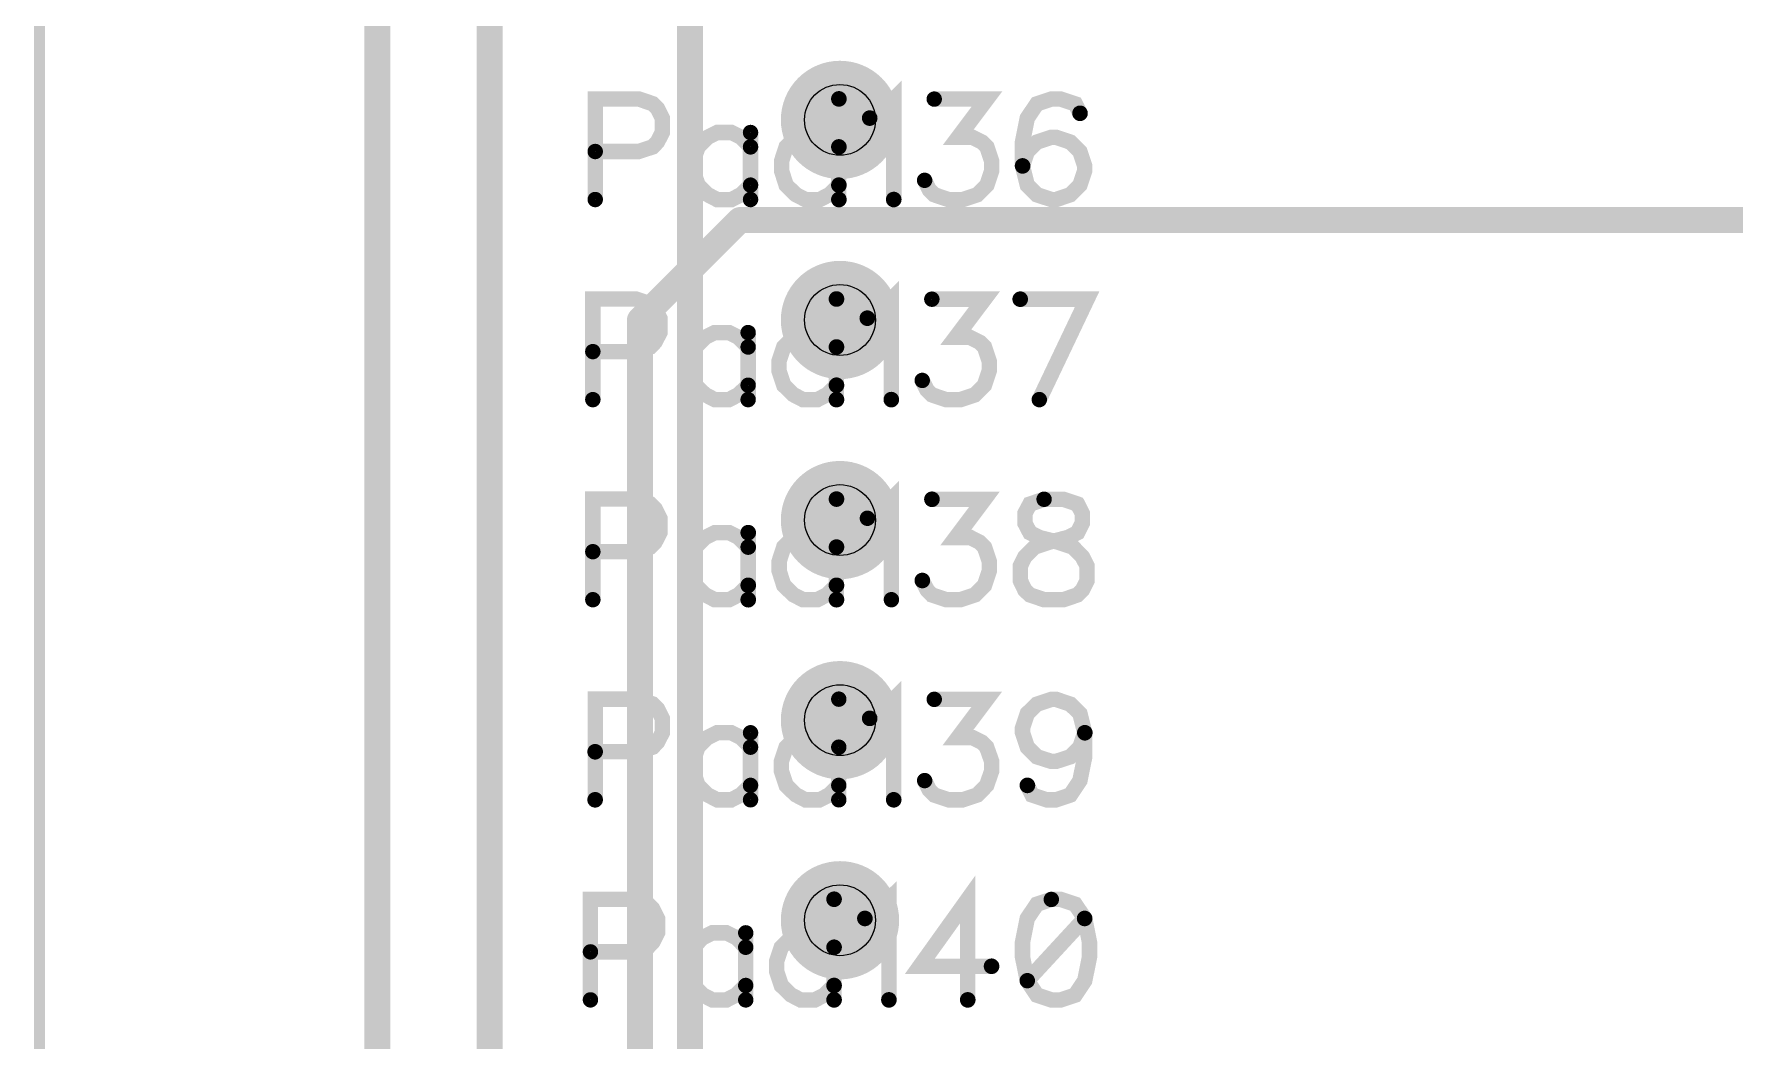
# Model space of a CAD drawing. Extents: x -0.03 to 2.52, y 0 to 2.59.
# Drawn here: x -0.003 to 0.847, y 1.515 to 2.018 of the extents above; entities that cross this region are included whole.
import ezdxf

# ---------------------------------------------------------------- set-up
doc = ezdxf.new("R2010")
doc.units = 0
for name, color, linetype in [('Board_Outline', 13, 'CONTINUOUS'), ('Bottom', 6, 'CONTINUOUS'), ('Bottom_Mask', 10, 'CONTINUOUS'), ('Drill_Bottom', 8, 'CONTINUOUS'), ('Drill_Top', 7, 'CONTINUOUS'), ('Top', 5, 'CONTINUOUS'), ('Top_Mask', 3, 'CONTINUOUS'), ('Top_Silk', 2, 'CONTINUOUS')]:
    doc.layers.add(name, color=color, linetype=linetype)

msp = doc.modelspace()

# ---------------------------------------------------------------- linework, layer by layer
at = {"layer": 'Board_Outline', "linetype": 'CONTINUOUS', "const_width": 0.0055}
msp.add_lwpolyline([(0, 2.55), (2.5, 2.55), (2.5, 0), (0, 0), (0, 2.55)], dxfattribs=at)
at = {"layer": 'Bottom', "linetype": 'CONTINUOUS', "const_width": 0.013}
msp.add_lwpolyline([(0.325, 1.45), (0.325, 2.3375)], dxfattribs=at)
at = {"layer": 'Bottom', "linetype": 'CONTINUOUS', "const_width": 0.0295}
for points in [[(0.4148, 1.975, 1), (0.3852, 1.975, 1), (0.4148, 1.975, 1)], [(0.4148, 1.875, 1), (0.3852, 1.875, 1), (0.4148, 1.875, 1)], [(0.4148, 1.775, 1), (0.3852, 1.775, 1), (0.4148, 1.775, 1)], [(0.4148, 1.675, 1), (0.3852, 1.675, 1), (0.4148, 1.675, 1)], [(0.4148, 1.575, 1), (0.3852, 1.575, 1), (0.4148, 1.575, 1)]]:
    msp.add_lwpolyline(points, format="xyb", dxfattribs=at)
at = {"layer": 'Bottom_Mask', "linetype": 'CONTINUOUS', "const_width": 0.0295}
for points in [[(0.4148, 1.975, 1), (0.3852, 1.975, 1), (0.4148, 1.975, 1)], [(0.3852, 1.975, 1), (0.4148, 1.975, 1), (0.3852, 1.975, 1)], [(0.4148, 1.875, 1), (0.3852, 1.875, 1), (0.4148, 1.875, 1)], [(0.3852, 1.875, 1), (0.4148, 1.875, 1), (0.3852, 1.875, 1)], [(0.4148, 1.775, 1), (0.3852, 1.775, 1), (0.4148, 1.775, 1)], [(0.3852, 1.775, 1), (0.4148, 1.775, 1), (0.3852, 1.775, 1)], [(0.4148, 1.675, 1), (0.3852, 1.675, 1), (0.4148, 1.675, 1)], [(0.3852, 1.675, 1), (0.4148, 1.675, 1), (0.3852, 1.675, 1)], [(0.4148, 1.575, 1), (0.3852, 1.575, 1), (0.4148, 1.575, 1)], [(0.3852, 1.575, 1), (0.4148, 1.575, 1), (0.3852, 1.575, 1)]]:
    msp.add_lwpolyline(points, format="xyb", dxfattribs=at)
at = {"layer": 'Drill_Bottom'}
for centre in [(0.4, 1.975), (0.4, 1.875), (0.4, 1.775), (0.4, 1.675), (0.4, 1.575)]:
    msp.add_circle(centre, 0.0177, dxfattribs=at)
at = {"layer": 'Drill_Top'}
for centre in [(0.4, 1.975), (0.4, 1.875), (0.4, 1.775), (0.4, 1.675), (0.4, 1.575)]:
    msp.add_circle(centre, 0.0177, dxfattribs=at)
at = {"layer": 'Top', "linetype": 'CONTINUOUS', "const_width": 0.013}
for points in [[(0.1688, 2.2812), (0.1688, 1.225)], [(0.225, 1.2049), (0.225, 2.225)], [(0.35, 1.925), (0.3, 1.875)], [(1.2, 1.925), (0.35, 1.925)], [(0.3, 1.875), (0.3, 1.275)]]:
    msp.add_lwpolyline(points, dxfattribs=at)
at = {"layer": 'Top', "linetype": 'CONTINUOUS'}
for points, const_width in [([(0.4148, 1.975, 1), (0.3852, 1.975, 1), (0.4148, 1.975, 1)], 0.0295), ([(0.3468, 1.925, 1), (0.3532, 1.925, 1), (0.3468, 1.925, 1)], 0.0065), ([(0.3468, 1.925, 1), (0.3532, 1.925, 1), (0.3468, 1.925, 1)], 0.0065), ([(0.4148, 1.875, 1), (0.3852, 1.875, 1), (0.4148, 1.875, 1)], 0.0295), ([(0.2968, 1.875, 1), (0.3032, 1.875, 1), (0.2968, 1.875, 1)], 0.0065), ([(0.2968, 1.875, 1), (0.3032, 1.875, 1), (0.2968, 1.875, 1)], 0.0065), ([(0.4148, 1.775, 1), (0.3852, 1.775, 1), (0.4148, 1.775, 1)], 0.0295), ([(0.4148, 1.675, 1), (0.3852, 1.675, 1), (0.4148, 1.675, 1)], 0.0295), ([(0.4148, 1.575, 1), (0.3852, 1.575, 1), (0.4148, 1.575, 1)], 0.0295)]:
    msp.add_lwpolyline(points, format="xyb", dxfattribs=dict(at, const_width=const_width))
at = {"layer": 'Top_Mask', "linetype": 'CONTINUOUS', "const_width": 0.0295}
for points in [[(0.4148, 1.975, 1), (0.3852, 1.975, 1), (0.4148, 1.975, 1)], [(0.3852, 1.975, 1), (0.4148, 1.975, 1), (0.3852, 1.975, 1)], [(0.4148, 1.875, 1), (0.3852, 1.875, 1), (0.4148, 1.875, 1)], [(0.3852, 1.875, 1), (0.4148, 1.875, 1), (0.3852, 1.875, 1)], [(0.4148, 1.775, 1), (0.3852, 1.775, 1), (0.4148, 1.775, 1)], [(0.3852, 1.775, 1), (0.4148, 1.775, 1), (0.3852, 1.775, 1)], [(0.4148, 1.675, 1), (0.3852, 1.675, 1), (0.4148, 1.675, 1)], [(0.3852, 1.675, 1), (0.4148, 1.675, 1), (0.3852, 1.675, 1)], [(0.4148, 1.575, 1), (0.3852, 1.575, 1), (0.4148, 1.575, 1)], [(0.3852, 1.575, 1), (0.4148, 1.575, 1), (0.3852, 1.575, 1)]]:
    msp.add_lwpolyline(points, format="xyb", dxfattribs=at)
at = {"layer": 'Top_Silk', "linetype": 'CONTINUOUS', "const_width": 0.0077}
for points in [[(0.2777, 1.9592), (0.2993, 1.9592), (0.3064, 1.9615), (0.3088, 1.964), (0.3112, 1.9687), (0.3112, 1.9759), (0.3088, 1.9807), (0.3064, 1.9831), (0.2993, 1.9855), (0.2777, 1.9855), (0.2777, 1.9352)], [(0.3994, 1.9855), (0.3994, 1.9352)], [(0.4149, 1.9759), (0.4197, 1.9783), (0.4269, 1.9854), (0.4269, 1.9352)], [(0.4471, 1.9854), (0.4734, 1.9854), (0.4591, 1.9663), (0.4662, 1.9663), (0.471, 1.9639), (0.4734, 1.9615), (0.4758, 1.9544), (0.4758, 1.9496), (0.4734, 1.9424), (0.4686, 1.9376), (0.4614, 1.9352), (0.4542, 1.9352), (0.4471, 1.9376), (0.4447, 1.94), (0.4423, 1.9448)], [(0.5199, 1.9783), (0.5176, 1.983), (0.5104, 1.9854), (0.5056, 1.9854), (0.4984, 1.983), (0.4936, 1.9759), (0.4912, 1.9639), (0.4912, 1.952), (0.4936, 1.9424), (0.4984, 1.9376), (0.5056, 1.9352), (0.508, 1.9352), (0.5151, 1.9376), (0.5199, 1.9424), (0.5223, 1.9496), (0.5223, 1.952), (0.5199, 1.9592), (0.5151, 1.9639), (0.508, 1.9663), (0.5056, 1.9663), (0.4984, 1.9639), (0.4936, 1.9592), (0.4912, 1.952)], [(0.3553, 1.9615), (0.3506, 1.9663), (0.3458, 1.9687), (0.3386, 1.9687), (0.3338, 1.9663), (0.3291, 1.9615), (0.3266, 1.9544), (0.3266, 1.9496), (0.3291, 1.9424), (0.3338, 1.9377), (0.3386, 1.9352), (0.3458, 1.9352), (0.3506, 1.9377), (0.3553, 1.9424)], [(0.3553, 1.9687), (0.3553, 1.9352)], [(0.3994, 1.9615), (0.3947, 1.9663), (0.3899, 1.9687), (0.3827, 1.9687), (0.3779, 1.9663), (0.3731, 1.9615), (0.3708, 1.9544), (0.3708, 1.9496), (0.3731, 1.9424), (0.3779, 1.9377), (0.3827, 1.9352), (0.3899, 1.9352), (0.3947, 1.9377), (0.3994, 1.9424)], [(0.2765, 1.8592), (0.298, 1.8592), (0.3052, 1.8615), (0.3076, 1.864), (0.31, 1.8687), (0.31, 1.8759), (0.3076, 1.8807), (0.3052, 1.8831), (0.298, 1.8855), (0.2765, 1.8855), (0.2765, 1.8352)], [(0.3982, 1.8855), (0.3982, 1.8352)], [(0.4137, 1.8759), (0.4185, 1.8783), (0.4257, 1.8854), (0.4257, 1.8352)], [(0.4459, 1.8854), (0.4722, 1.8854), (0.4578, 1.8663), (0.465, 1.8663), (0.4698, 1.8639), (0.4722, 1.8615), (0.4746, 1.8544), (0.4746, 1.8496), (0.4722, 1.8424), (0.4674, 1.8376), (0.4602, 1.8352), (0.453, 1.8352), (0.4459, 1.8376), (0.4435, 1.84), (0.4411, 1.8448)], [(0.4996, 1.8352), (0.5235, 1.8854), (0.49, 1.8854)], [(0.3541, 1.8615), (0.3493, 1.8663), (0.3445, 1.8687), (0.3374, 1.8687), (0.3326, 1.8663), (0.3278, 1.8615), (0.3254, 1.8544), (0.3254, 1.8496), (0.3278, 1.8424), (0.3326, 1.8377), (0.3374, 1.8352), (0.3445, 1.8352), (0.3493, 1.8377), (0.3541, 1.8424)], [(0.3541, 1.8687), (0.3541, 1.8352)], [(0.3982, 1.8615), (0.3935, 1.8663), (0.3887, 1.8687), (0.3815, 1.8687), (0.3767, 1.8663), (0.3719, 1.8615), (0.3695, 1.8544), (0.3695, 1.8496), (0.3719, 1.8424), (0.3767, 1.8377), (0.3815, 1.8352), (0.3887, 1.8352), (0.3935, 1.8377), (0.3982, 1.8424)], [(0.4137, 1.7759), (0.4185, 1.7783), (0.4257, 1.7854), (0.4257, 1.7352)], [(0.2765, 1.7592), (0.2981, 1.7592), (0.3052, 1.7615), (0.3076, 1.764), (0.31, 1.7687), (0.31, 1.7759), (0.3076, 1.7807), (0.3052, 1.7831), (0.2981, 1.7855), (0.2765, 1.7855), (0.2765, 1.7352)], [(0.3982, 1.7855), (0.3982, 1.7352)], [(0.4459, 1.7854), (0.4722, 1.7854), (0.4579, 1.7663), (0.4651, 1.7663), (0.4698, 1.7639), (0.4722, 1.7615), (0.4746, 1.7544), (0.4746, 1.7496), (0.4722, 1.7424), (0.4674, 1.7376), (0.4602, 1.7352), (0.4531, 1.7352), (0.4459, 1.7376), (0.4436, 1.74), (0.4411, 1.7448)], [(0.502, 1.7854), (0.4949, 1.783), (0.4924, 1.7783), (0.4924, 1.7735), (0.4949, 1.7687), (0.4996, 1.7663), (0.5092, 1.7639), (0.5164, 1.7615), (0.5211, 1.7567), (0.5235, 1.752), (0.5235, 1.7448), (0.5211, 1.74), (0.5187, 1.7376), (0.5116, 1.7352), (0.502, 1.7352), (0.4949, 1.7376), (0.4924, 1.74), (0.4901, 1.7448), (0.4901, 1.752), (0.4924, 1.7567), (0.4972, 1.7615), (0.5044, 1.7639), (0.5139, 1.7663), (0.5187, 1.7687), (0.5211, 1.7735), (0.5211, 1.7783), (0.5187, 1.783), (0.5116, 1.7854), (0.502, 1.7854)], [(0.3541, 1.7615), (0.3494, 1.7663), (0.3446, 1.7687), (0.3374, 1.7687), (0.3326, 1.7663), (0.3279, 1.7615), (0.3254, 1.7544), (0.3254, 1.7496), (0.3279, 1.7424), (0.3326, 1.7377), (0.3374, 1.7352), (0.3446, 1.7352), (0.3494, 1.7377), (0.3541, 1.7424)], [(0.3541, 1.7687), (0.3541, 1.7352)], [(0.3982, 1.7615), (0.3935, 1.7663), (0.3887, 1.7687), (0.3815, 1.7687), (0.3767, 1.7663), (0.3719, 1.7615), (0.3696, 1.7544), (0.3696, 1.7496), (0.3719, 1.7424), (0.3767, 1.7377), (0.3815, 1.7352), (0.3887, 1.7352), (0.3935, 1.7377), (0.3982, 1.7424)], [(0.4148, 1.6759), (0.4197, 1.6783), (0.4268, 1.6854), (0.4268, 1.6352)], [(0.2777, 1.6592), (0.2992, 1.6592), (0.3064, 1.6615), (0.3088, 1.664), (0.3112, 1.6687), (0.3112, 1.6759), (0.3088, 1.6807), (0.3064, 1.6831), (0.2992, 1.6855), (0.2777, 1.6855), (0.2777, 1.6352)], [(0.3994, 1.6855), (0.3994, 1.6352)], [(0.4471, 1.6854), (0.4733, 1.6854), (0.459, 1.6663), (0.4662, 1.6663), (0.471, 1.6639), (0.4733, 1.6615), (0.4758, 1.6544), (0.4758, 1.6496), (0.4733, 1.6424), (0.4686, 1.6376), (0.4614, 1.6352), (0.4542, 1.6352), (0.4471, 1.6376), (0.4447, 1.64), (0.4423, 1.6448)], [(0.5223, 1.6687), (0.5199, 1.6615), (0.5151, 1.6567), (0.508, 1.6544), (0.5056, 1.6544), (0.4984, 1.6567), (0.4936, 1.6615), (0.4912, 1.6687), (0.4912, 1.6711), (0.4936, 1.6783), (0.4984, 1.683), (0.5056, 1.6854), (0.508, 1.6854), (0.5151, 1.683), (0.5199, 1.6783), (0.5223, 1.6687), (0.5223, 1.6567), (0.5199, 1.6448), (0.5151, 1.6376), (0.508, 1.6352), (0.5032, 1.6352), (0.496, 1.6376), (0.4936, 1.6424)], [(0.3553, 1.6615), (0.3505, 1.6663), (0.3457, 1.6687), (0.3386, 1.6687), (0.3338, 1.6663), (0.329, 1.6615), (0.3266, 1.6544), (0.3266, 1.6496), (0.329, 1.6424), (0.3338, 1.6377), (0.3386, 1.6352), (0.3457, 1.6352), (0.3505, 1.6377), (0.3553, 1.6424)], [(0.3553, 1.6687), (0.3553, 1.6352)], [(0.3994, 1.6615), (0.3947, 1.6663), (0.3898, 1.6687), (0.3827, 1.6687), (0.3779, 1.6663), (0.3731, 1.6615), (0.3707, 1.6544), (0.3707, 1.6496), (0.3731, 1.6424), (0.3779, 1.6377), (0.3827, 1.6352), (0.3898, 1.6352), (0.3947, 1.6377), (0.3994, 1.6424)], [(0.4125, 1.5759), (0.4173, 1.5783), (0.4245, 1.5854), (0.4245, 1.5352)], [(0.4638, 1.5352), (0.4638, 1.5854), (0.4399, 1.552), (0.4758, 1.552)], [(0.2753, 1.5592), (0.2968, 1.5592), (0.304, 1.5615), (0.3064, 1.564), (0.3088, 1.5687), (0.3088, 1.5759), (0.3064, 1.5807), (0.304, 1.5831), (0.2968, 1.5855), (0.2753, 1.5855), (0.2753, 1.5352)], [(0.397, 1.5855), (0.397, 1.5352)], [(0.5056, 1.5854), (0.4984, 1.583), (0.4936, 1.5759), (0.4912, 1.5639), (0.4912, 1.5567), (0.4936, 1.5448), (0.4984, 1.5376), (0.5056, 1.5352), (0.5103, 1.5352), (0.5175, 1.5376), (0.5223, 1.5448), (0.5247, 1.5567), (0.5247, 1.5639), (0.5223, 1.5759), (0.5175, 1.583), (0.5103, 1.5854), (0.5056, 1.5854)], [(0.3529, 1.5615), (0.3482, 1.5663), (0.3433, 1.5687), (0.3362, 1.5687), (0.3314, 1.5663), (0.3267, 1.5615), (0.3242, 1.5544), (0.3242, 1.5496), (0.3267, 1.5424), (0.3314, 1.5377), (0.3362, 1.5352), (0.3433, 1.5352), (0.3482, 1.5377), (0.3529, 1.5424)], [(0.3529, 1.5687), (0.3529, 1.5352)], [(0.397, 1.5615), (0.3923, 1.5663), (0.3875, 1.5687), (0.3803, 1.5687), (0.3755, 1.5663), (0.3707, 1.5615), (0.3683, 1.5544), (0.3683, 1.5496), (0.3707, 1.5424), (0.3755, 1.5377), (0.3803, 1.5352), (0.3875, 1.5352), (0.3923, 1.5377), (0.397, 1.5424)], [(0.5223, 1.5759), (0.4936, 1.5448)]]:
    msp.add_lwpolyline(points, dxfattribs=at)
at = {"layer": 'Top_Silk', "linetype": 'CONTINUOUS', "const_width": 0.0039}
for points in [[(0.3975, 1.9855, 1), (0.4014, 1.9855, 1), (0.3975, 1.9855, 1)], [(0.4452, 1.9854, 1), (0.449, 1.9854, 1), (0.4452, 1.9854, 1)], [(0.518, 1.9783, 1), (0.5219, 1.9783, 1), (0.518, 1.9783, 1)], [(0.3534, 1.9687, 1), (0.3572, 1.9687, 1), (0.3534, 1.9687, 1)], [(0.4129, 1.9759, 1), (0.4168, 1.9759, 1), (0.4129, 1.9759, 1)], [(0.3534, 1.9615, 1), (0.3572, 1.9615, 1), (0.3534, 1.9615, 1)], [(0.3975, 1.9615, 1), (0.4014, 1.9615, 1), (0.3975, 1.9615, 1)], [(0.2758, 1.9592, 1), (0.2796, 1.9592, 1), (0.2758, 1.9592, 1)], [(0.4893, 1.952, 1), (0.4932, 1.952, 1), (0.4893, 1.952, 1)], [(0.4404, 1.9448, 1), (0.4442, 1.9448, 1), (0.4404, 1.9448, 1)], [(0.2758, 1.9352, 1), (0.2796, 1.9352, 1), (0.2758, 1.9352, 1)], [(0.3534, 1.9424, 1), (0.3572, 1.9424, 1), (0.3534, 1.9424, 1)], [(0.3534, 1.9352, 1), (0.3572, 1.9352, 1), (0.3534, 1.9352, 1)], [(0.3975, 1.9424, 1), (0.4014, 1.9424, 1), (0.3975, 1.9424, 1)], [(0.3975, 1.9352, 1), (0.4014, 1.9352, 1), (0.3975, 1.9352, 1)], [(0.4249, 1.9352, 1), (0.4288, 1.9352, 1), (0.4249, 1.9352, 1)], [(0.3963, 1.8855, 1), (0.4002, 1.8855, 1), (0.3963, 1.8855, 1)], [(0.444, 1.8854, 1), (0.4478, 1.8854, 1), (0.444, 1.8854, 1)], [(0.4881, 1.8854, 1), (0.492, 1.8854, 1), (0.4881, 1.8854, 1)], [(0.4117, 1.8759, 1), (0.4156, 1.8759, 1), (0.4117, 1.8759, 1)], [(0.3522, 1.8687, 1), (0.356, 1.8687, 1), (0.3522, 1.8687, 1)], [(0.2746, 1.8592, 1), (0.2784, 1.8592, 1), (0.2746, 1.8592, 1)], [(0.3522, 1.8615, 1), (0.356, 1.8615, 1), (0.3522, 1.8615, 1)], [(0.3963, 1.8615, 1), (0.4002, 1.8615, 1), (0.3963, 1.8615, 1)], [(0.3522, 1.8424, 1), (0.356, 1.8424, 1), (0.3522, 1.8424, 1)], [(0.3963, 1.8424, 1), (0.4002, 1.8424, 1), (0.3963, 1.8424, 1)], [(0.4392, 1.8448, 1), (0.443, 1.8448, 1), (0.4392, 1.8448, 1)], [(0.2746, 1.8352, 1), (0.2784, 1.8352, 1), (0.2746, 1.8352, 1)], [(0.3522, 1.8352, 1), (0.356, 1.8352, 1), (0.3522, 1.8352, 1)], [(0.3963, 1.8352, 1), (0.4002, 1.8352, 1), (0.3963, 1.8352, 1)], [(0.4237, 1.8352, 1), (0.4276, 1.8352, 1), (0.4237, 1.8352, 1)], [(0.4977, 1.8352, 1), (0.5015, 1.8352, 1), (0.4977, 1.8352, 1)], [(0.3963, 1.7855, 1), (0.4002, 1.7855, 1), (0.3963, 1.7855, 1)], [(0.444, 1.7854, 1), (0.4479, 1.7854, 1), (0.444, 1.7854, 1)], [(0.5001, 1.7854, 1), (0.5039, 1.7854, 1), (0.5001, 1.7854, 1)], [(0.4118, 1.7759, 1), (0.4156, 1.7759, 1), (0.4118, 1.7759, 1)], [(0.3522, 1.7687, 1), (0.3561, 1.7687, 1), (0.3522, 1.7687, 1)], [(0.2746, 1.7592, 1), (0.2784, 1.7592, 1), (0.2746, 1.7592, 1)], [(0.3522, 1.7615, 1), (0.3561, 1.7615, 1), (0.3522, 1.7615, 1)], [(0.3963, 1.7615, 1), (0.4002, 1.7615, 1), (0.3963, 1.7615, 1)], [(0.3522, 1.7424, 1), (0.3561, 1.7424, 1), (0.3522, 1.7424, 1)], [(0.3963, 1.7424, 1), (0.4002, 1.7424, 1), (0.3963, 1.7424, 1)], [(0.4392, 1.7448, 1), (0.4431, 1.7448, 1), (0.4392, 1.7448, 1)], [(0.2746, 1.7352, 1), (0.2784, 1.7352, 1), (0.2746, 1.7352, 1)], [(0.3522, 1.7352, 1), (0.3561, 1.7352, 1), (0.3522, 1.7352, 1)], [(0.3963, 1.7352, 1), (0.4002, 1.7352, 1), (0.3963, 1.7352, 1)], [(0.4238, 1.7352, 1), (0.4276, 1.7352, 1), (0.4238, 1.7352, 1)], [(0.3975, 1.6855, 1), (0.4013, 1.6855, 1), (0.3975, 1.6855, 1)], [(0.4452, 1.6854, 1), (0.449, 1.6854, 1), (0.4452, 1.6854, 1)], [(0.4129, 1.6759, 1), (0.4168, 1.6759, 1), (0.4129, 1.6759, 1)], [(0.3534, 1.6687, 1), (0.3572, 1.6687, 1), (0.3534, 1.6687, 1)], [(0.5204, 1.6687, 1), (0.5243, 1.6687, 1), (0.5204, 1.6687, 1)], [(0.2757, 1.6592, 1), (0.2796, 1.6592, 1), (0.2757, 1.6592, 1)], [(0.3534, 1.6615, 1), (0.3572, 1.6615, 1), (0.3534, 1.6615, 1)], [(0.3975, 1.6615, 1), (0.4013, 1.6615, 1), (0.3975, 1.6615, 1)], [(0.3534, 1.6424, 1), (0.3572, 1.6424, 1), (0.3534, 1.6424, 1)], [(0.3975, 1.6424, 1), (0.4013, 1.6424, 1), (0.3975, 1.6424, 1)], [(0.4404, 1.6448, 1), (0.4442, 1.6448, 1), (0.4404, 1.6448, 1)], [(0.4917, 1.6424, 1), (0.4956, 1.6424, 1), (0.4917, 1.6424, 1)], [(0.2757, 1.6352, 1), (0.2796, 1.6352, 1), (0.2757, 1.6352, 1)], [(0.3534, 1.6352, 1), (0.3572, 1.6352, 1), (0.3534, 1.6352, 1)], [(0.3975, 1.6352, 1), (0.4013, 1.6352, 1), (0.3975, 1.6352, 1)], [(0.4249, 1.6352, 1), (0.4288, 1.6352, 1), (0.4249, 1.6352, 1)], [(0.3951, 1.5855, 1), (0.399, 1.5855, 1), (0.3951, 1.5855, 1)], [(0.5037, 1.5854, 1), (0.5075, 1.5854, 1), (0.5037, 1.5854, 1)], [(0.351, 1.5687, 1), (0.3548, 1.5687, 1), (0.351, 1.5687, 1)], [(0.4105, 1.5759, 1), (0.4144, 1.5759, 1), (0.4105, 1.5759, 1)], [(0.5203, 1.5759, 1), (0.5242, 1.5759, 1), (0.5203, 1.5759, 1)], [(0.351, 1.5615, 1), (0.3548, 1.5615, 1), (0.351, 1.5615, 1)], [(0.3951, 1.5615, 1), (0.399, 1.5615, 1), (0.3951, 1.5615, 1)], [(0.2734, 1.5592, 1), (0.2772, 1.5592, 1), (0.2734, 1.5592, 1)], [(0.4738, 1.552, 1), (0.4777, 1.552, 1), (0.4738, 1.552, 1)], [(0.4917, 1.5448, 1), (0.4955, 1.5448, 1), (0.4917, 1.5448, 1)], [(0.2734, 1.5352, 1), (0.2772, 1.5352, 1), (0.2734, 1.5352, 1)], [(0.351, 1.5424, 1), (0.3548, 1.5424, 1), (0.351, 1.5424, 1)], [(0.351, 1.5352, 1), (0.3548, 1.5352, 1), (0.351, 1.5352, 1)], [(0.3951, 1.5424, 1), (0.399, 1.5424, 1), (0.3951, 1.5424, 1)], [(0.3951, 1.5352, 1), (0.399, 1.5352, 1), (0.3951, 1.5352, 1)], [(0.4225, 1.5352, 1), (0.4264, 1.5352, 1), (0.4225, 1.5352, 1)], [(0.4619, 1.5352, 1), (0.4658, 1.5352, 1), (0.4619, 1.5352, 1)]]:
    msp.add_lwpolyline(points, format="xyb", dxfattribs=at)

doc.saveas('drawing.dxf')
